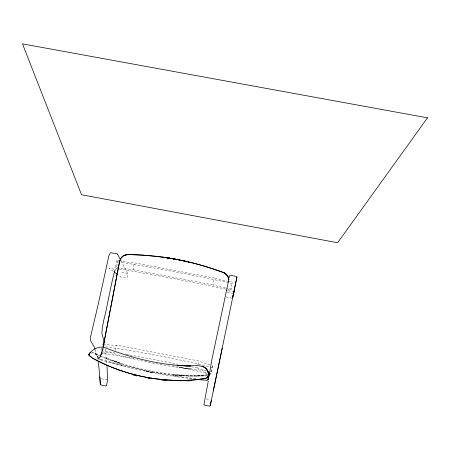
<?xml version="1.0" encoding="UTF-8"?>
<svg xmlns="http://www.w3.org/2000/svg" width="450" height="450" viewBox="0 0 450 450"><rect width="100%" height="100%" fill="white"/><g stroke="black" fill="none" stroke-linecap="round" stroke-linejoin="round"><path stroke-width="0.34" stroke-dasharray="2.25 1.69" d="M226.502 296.589L226.879 297.191L232.009 298.164M227.52 289.513A212.822 18.518 11 0 1 230.828 290.222L231.041 288.996L226.738 288.18M229.258 281.554L232.329 282.133L232.099 283.444A212.648 19.851 11 0 0 120.504 262.215M211.32 371.947L212.608 364.984L210.735 374.265L211.32 371.947L209.897 371.672M230.828 290.222L232.329 282.133M225.512 287.949A17.111 1.952 10.7 0 1 213.058 284.906L214.369 278.004L134.438 262.862A17.083 2.07 11.5 0 1 122.411 261.304L121.039 261.045M206.454 370.929A17.241 3.679 10.8 0 1 197.376 367.959L197.859 365.411M197.983 364.776L198.709 360.962L116.617 345.167A17.184 3.769 12.4 0 1 104.889 344.25M120.353 260.916L116.921 260.263L115.526 267.081L121.022 268.121A17.1 1.929 11.5 0 0 133.048 269.73L134.438 262.862M118.451 268.841A212.822 18.518 11 0 0 116.387 268.504L117.759 261.771L116.921 260.263M115.487 350.207L116.617 345.167M133.594 358.245A193.247 32.501 11.4 0 0 102.139 353.334L101.334 350.752L101.908 348.249M102.623 345.122L102.909 343.873M102.139 353.329L103.691 346.528M102.819 348.334L100.766 355.371L98.859 358.791L96.109 354.094L94.618 353.002L92.931 352.71L91.575 353.087M102.876 348.036L102.246 350.561M102.465 349.622L100.254 356.468L101.205 354.313L99.922 357.171L101.205 354.313M101.756 352.277L99.816 357.66L98.741 358.768C97.577 355.961 95.535 351.574 91.693 352.963M100.918 354.949L100.423 355.702C104.198 349.83 112.421 353.042 118.131 354.983C142.104 361.502 166.562 366.21 191.239 369.073L178.971 367.464L200.571 370.125L203.068 370.783L205.251 372.173L207.394 375.379M227.351 292.624L227.818 292.393L233.004 293.377M121.748 272.503L127.344 273.313C128.43 273.752 127.552 277.942 126.433 278.1L121.236 277.104L118.389 275.04M101.407 378.827L107.151 379.738M207.866 374.934L197.123 375.435M207.827 374.963L189.197 375.356M206.741 375.643L188.764 376.065L204.677 375.907L196.74 376.054M196.746 376.071L181.035 375.637L188.938 376.054L173.256 375.041L181.322 375.767C155.441 373.567 129.752 368.044 105.57 358.47L106.386 358.819L95.091 353.919C96.002 353.655 99.264 359.752 97.116 355.973M173.475 374.428L181.62 375.165C151.706 372.561 121.866 365.856 94.618 353.002M181.328 375.019L189.163 375.351M195.93 378.681L181.862 376.976M195.525 379.238L167.062 375.362L138.302 369.81L116.927 364.584L98.916 359.415L97.684 356.996M181.896 376.976L152.747 372.195M228.645 281.436L226.8 281.087A17.094 2.093 10.6 0 1 214.369 278.004M113.934 269.168L109.063 268.189L113.456 271.412M133.048 269.73L213.058 284.906M227.953 290.807L232.639 291.701M126.039 354.218L179.544 364.522M191.205 366.767L197.376 367.959M101.334 350.752L102.746 351.022A17.229 3.639 12.3 0 0 114.469 352.142M206.297 398.936L210.24 399.701M152.764 372.201L123.975 365.794L98.741 358.768M109.688 361.98L123.975 365.794M98.859 358.791L102.572 359.921M121.618 363.583L105.48 357.756M115.526 267.081L116.381 268.504M121.022 260.792L127.699 273.594M95.265 350.016L97.611 359.494M104.614 344.183L104.906 345.566M105.418 349.02L106.954 364.134M172.822 365.692A193.247 32.501 11.4 0 1 207.422 373.461M105.649 346.804A192.825 33.666 11.4 0 1 212.006 367.386M210.037 364.478A17.196 3.808 10.7 0 1 198.709 360.962M119.138 268.959A212.822 18.518 11 0 1 226.856 289.373M117.754 261.771A212.648 19.851 11 0 1 119.812 262.102M152.438 372.735L145.226 371.284L152.438 372.735M120.223 363.229L112.826 360.619L120.223 363.229"/><path stroke-width="0.67" d="M92.846 358.279C124.796 375.829 162.056 383.152 198.298 379.536L207.186 377.792L208.53 374.884L208.029 379.766M209.661 372.713L208.035 379.828L208.322 377.752M95.316 359.657C126.771 376.144 162.973 383.085 198.298 379.536C201.724 378.608 208.119 379.738 208.536 374.985M229.303 277.369L229.759 275.541L230.276 275.197L236.469 276.474L236.947 277.037L218.869 364.314M208.328 377.73L208.491 374.918M210.111 370.356L211.618 360.827L228.831 279.529M208.282 381.037L203.985 404.274M228.729 281.751L228.803 281.368M106.543 385.38L107.544 380.109L107.038 365.501M233.983 291.375L232.605 297.776L233.983 291.375L233.651 292.995M211.343 400.258L210.251 405.506L222.188 348.277M213.289 390.926L218.812 364.573M233.409 293.906L236.936 277.166M210.043 370.935L208.029 379.845M103.073 347.366L119.666 261.045L120.448 258.874L122.839 256.207M103.146 347.04L119.295 262.907L120.741 258.632L121.961 256.972L123.896 255.487L127.716 254.531L142.672 255.133L157.359 256.494M88.695 354.639L89.674 353.498L88.723 355.033L92.841 358.273M106.448 385.701L105.958 386.027L100.468 384.851L99.855 376.802M210.172 405.748L209.616 406.125L204.351 405.101L203.968 404.539M88.864 354.482L90.399 352.44L88.661 354.713L89.972 356.316M89.246 353.959C92.002 349.498 97.448 346.933 102.6 347.079M122.158 256.719L124.538 255.229L128.171 254.537C144.428 254.824 160.667 256.421 176.648 259.425M124.071 255.516L123.469 255.769L125.162 255.06M125.516 254.852L127.716 254.531M187.166 380.908L191.689 380.689M177.216 365.383L190.62 366.053L183.718 365.732C191.869 366.778 207.011 361.969 208.553 374.231M184.185 365.76C156.364 364.455 129.24 357.142 103.416 347.119M115.262 269.421C111.313 281.706 107.696 305.111 103.686 320.496L102.33 327.825L101.863 333.163L104.355 342.945M161.724 380.194L166.95 380.632M207.506 380.407L199.53 379.654M154.851 256.191L164.666 257.451M162.191 257.085C183.116 259.914 203.704 265.168 223.481 272.571L225.787 273.831M175.748 259.262L166.174 257.67C184.748 260.426 203.018 265.146 220.674 271.53C224.708 272.458 228.988 275.512 228.735 280.058M166.174 257.67L173.475 258.863M147.859 378.293L150.57 378.754M177.981 259.689L188.561 261.968L183.915 260.899M90.804 356.946L91.716 357.564M133.121 375.03L136.986 375.992M223.481 272.571L225.917 273.983M204.671 367.38L201.966 366.103L202.23 366.227M92.858 358.284L94.573 359.359M224.252 272.903L227.436 275.563L228.87 279.377M114.002 271.817L117.293 274.23M226.148 274.089L227.784 276.097M226.485 274.438L227.177 275.366M117.591 254.194L117.056 253.755L110.486 252.703L108.9 255.741L98.224 304.329L90.804 335.779C88.284 341.213 94.399 344.548 95.029 349.414M226.946 290.486L226.806 290.121M227.436 275.563L228.139 276.761M117.551 254.138L120.431 259.65M98.094 361.912L99.096 368.983L100.311 384.384M208.749 373.781A193.247 32.501 11.4 0 1 210.071 374.108M427.5 117.838L337.618 242.752L81.529 194.743L22.5 43.869L427.5 117.838M206.477 369.045L204.446 367.223L206.651 369.219L207.984 371.576L208.564 374.507L207.984 371.576L206.477 369.045"/></g></svg>
